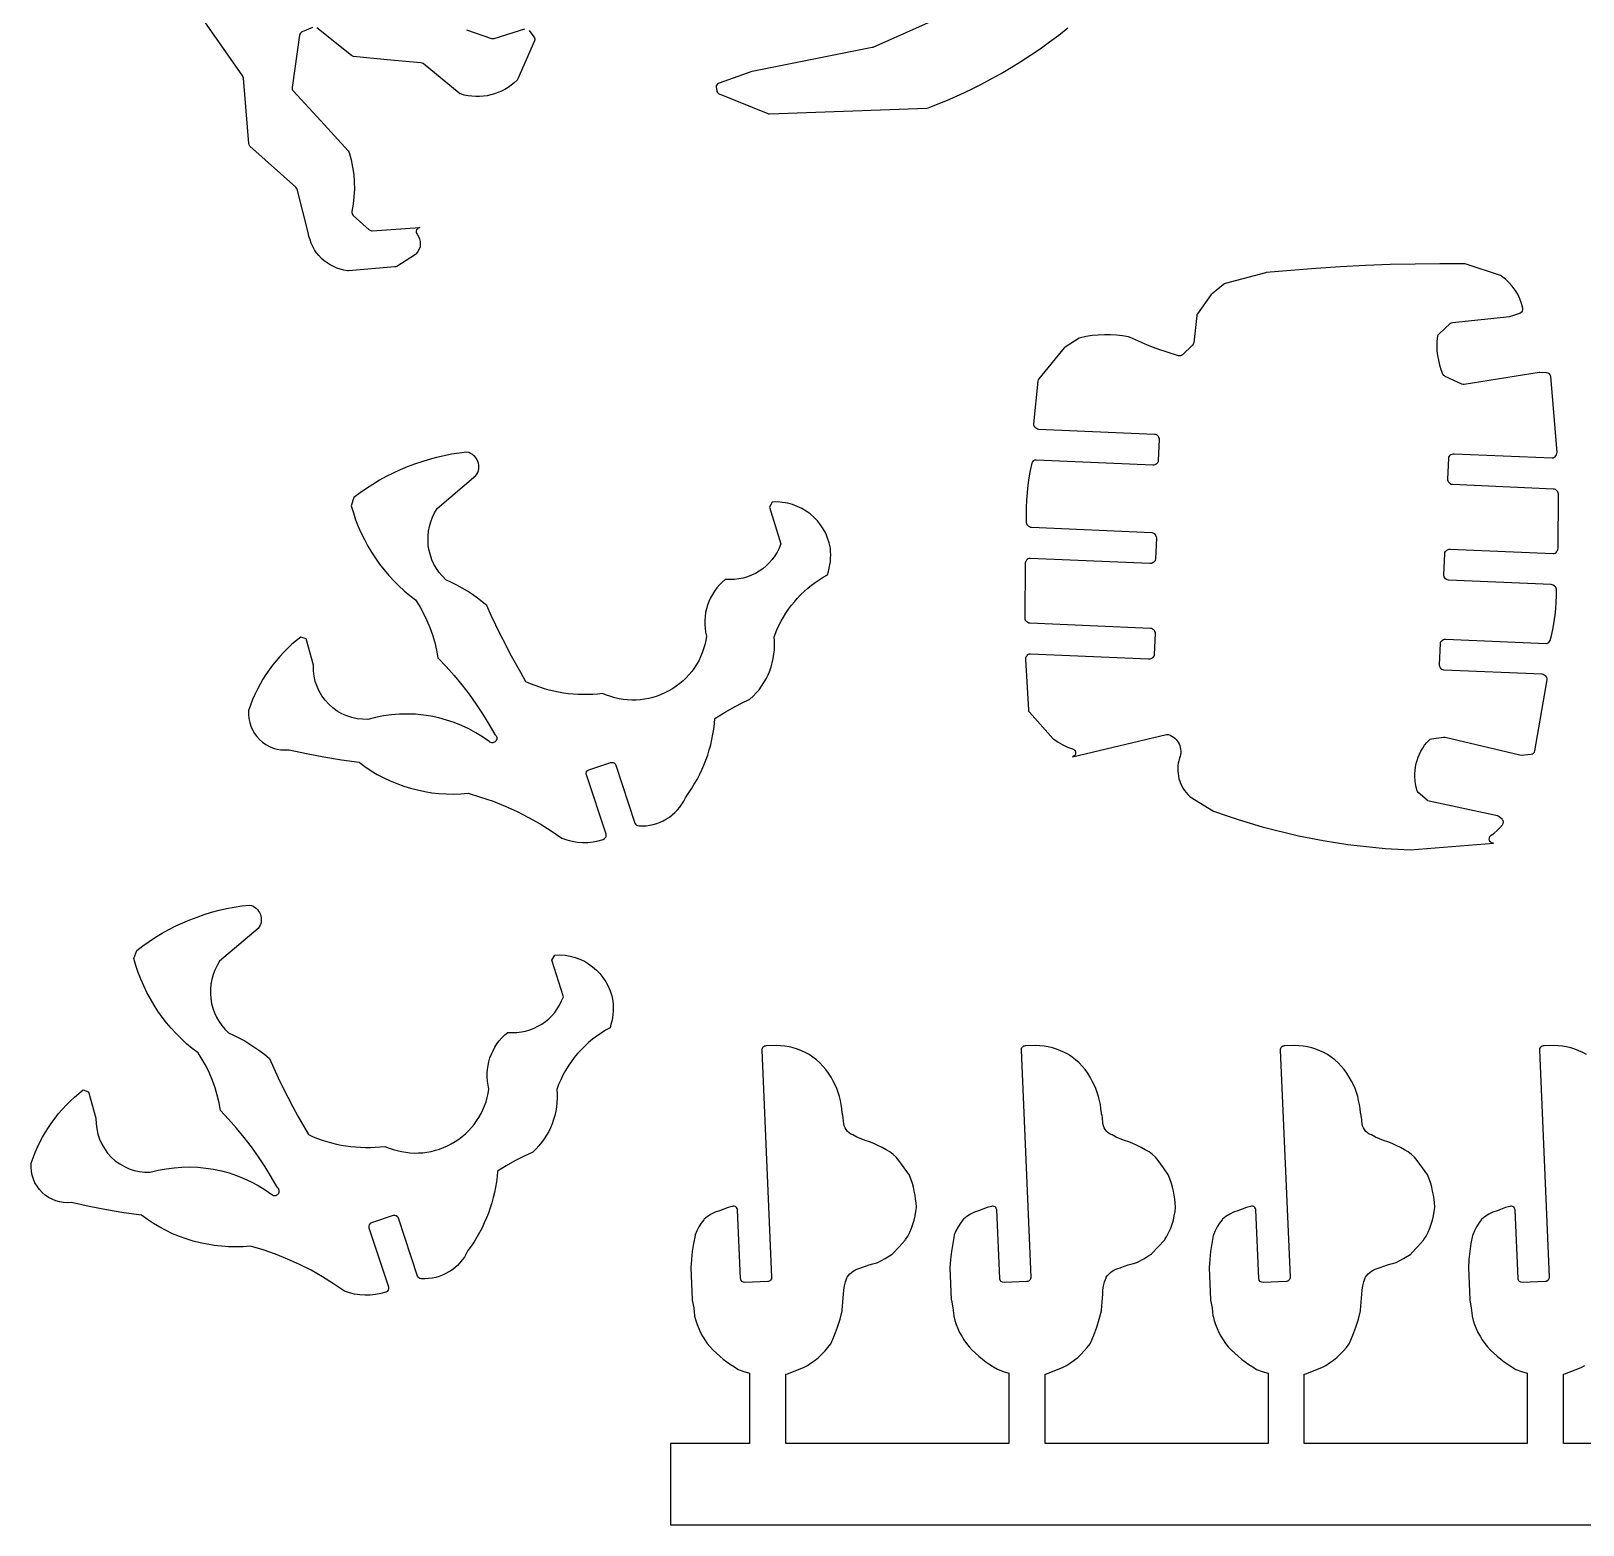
# Model space of a CAD drawing. Header units: millimetres. Extents: x -589 to -2, y 2 to 749.
# Drawn here: x -589.3 to -439.6, y 161.2 to 305.4 of the extents above; entities that cross this region are included whole.
import ezdxf

# ---------------------------------------------------------------- set-up
doc = ezdxf.new("R2010")
doc.units = ezdxf.units.MM
doc.header["$MEASUREMENT"] = 0

msp = doc.modelspace()

# ---------------------------------------------------------------- linework, layer by layer
for points in [[(-562.17, 305.72), (-563.17, 305.28), (-563.26, 305.22), (-563.33, 305.15), (-563.38, 305.06), (-563.41, 304.96), (-564.13, 299.91), (-564.13, 299.82), (-564.11, 299.74), (-564.08, 299.66), (-564.02, 299.58), (-561.36, 296.7), (-558.73, 293.79), (-558.64, 293.64), (-558.44, 292.94), (-558.3, 292.24), (-558.19, 291.53), (-558.14, 290.81), (-558.12, 290.1), (-558.16, 289.38), (-558.24, 288.66), (-558.36, 287.95), (-558.37, 287.85), (-558.35, 287.75), (-558.31, 287.66), (-558.25, 287.58), (-556.7, 286.19), (-556.55, 286.11), (-556.47, 286.09), (-556.39, 286.09), (-551.8, 286.4), (-551.9, 286.38), (-551.99, 286.33), (-552.07, 286.26), (-552.12, 286.17), (-552.15, 286.06), (-552.15, 285.96), (-552.13, 285.86), (-552.07, 285.76), (-551.93, 285.54), (-551.83, 285.3), (-551.77, 285.06), (-551.76, 284.8), (-551.79, 284.55), (-551.87, 284.31), (-551.99, 284.08), (-552.15, 283.87), (-552.24, 283.81), (-554.04, 282.66), (-554.13, 282.62), (-554.23, 282.6), (-558.69, 282.23), (-558.78, 282.23), (-559.14, 282.29), (-559.49, 282.38), (-559.83, 282.49), (-560.15, 282.63), (-560.46, 282.8), (-560.76, 282.99), (-561.04, 283.2), (-561.3, 283.43), (-561.54, 283.69), (-561.76, 283.96), (-561.96, 284.25), (-562.13, 284.56), (-562.28, 284.88), (-562.4, 285.22), (-562.5, 285.57), (-562.57, 285.93), (-563.64, 290.1), (-563.69, 290.2), (-563.77, 290.3), (-568.19, 294.25), (-568.27, 294.38), (-568.31, 294.52), (-568.82, 300.82), (-568.84, 300.92), (-568.89, 301.01), (-572.55, 306.24)], [(-541.25, 305.43), (-540.8, 304.8), (-540.75, 304.71), (-540.73, 304.61), (-540.73, 304.51), (-540.76, 304.41), (-542.35, 300.75), (-542.38, 300.69), (-542.42, 300.63), (-542.7, 300.37), (-542.99, 300.14), (-543.29, 299.92), (-543.61, 299.73), (-543.93, 299.56), (-544.27, 299.42), (-544.61, 299.3), (-544.96, 299.2), (-545.32, 299.12), (-545.68, 299.07), (-546.05, 299.05), (-546.41, 299.04), (-546.78, 299.07), (-547.15, 299.12), (-547.52, 299.19), (-547.88, 299.29), (-547.95, 299.32), (-548.02, 299.37), (-551.48, 302.22), (-551.58, 302.28), (-551.7, 302.3), (-554.95, 302.59), (-558.2, 302.91), (-558.3, 302.94), (-558.39, 303), (-561.75, 305.67)], [(-547.31, 305.49), (-544.9, 304.66), (-544.78, 304.64), (-544.65, 304.65), (-541.69, 305.57)], [(-501.92, 306.55), (-508.1, 303.79), (-508.19, 303.77), (-519.74, 301.45), (-519.79, 301.45), (-522.94, 300.35), (-523.06, 300.29), (-523.15, 300.19), (-523.21, 300.07), (-523.22, 299.94), (-523.17, 299.62), (-523.15, 299.52), (-523.1, 299.43), (-523.02, 299.36), (-522.93, 299.31), (-518.24, 297.42), (-518.16, 297.39), (-518.08, 297.38), (-502.89, 297.93), (-502.76, 297.96), (-501.72, 298.36), (-500.7, 298.79), (-499.68, 299.25), (-498.67, 299.72), (-497.68, 300.22), (-496.7, 300.74), (-495.73, 301.28), (-494.77, 301.84), (-493.82, 302.43), (-492.89, 303.03), (-491.97, 303.66), (-491.07, 304.31), (-490.18, 304.98), (-489.31, 305.67)], [(-483.34, 275.83), (-483.45, 275.86), (-484.03, 275.95), (-484.61, 276.01), (-485.19, 276.05), (-485.78, 276.05), (-486.36, 276.03), (-486.94, 275.97), (-487.52, 275.89), (-488.09, 275.77), (-488.22, 275.72), (-489.56, 274.86), (-489.61, 274.83), (-489.66, 274.78), (-492.09, 271.8), (-492.15, 271.7), (-492.18, 271.59), (-492.62, 267.47), (-492.61, 267.36), (-492.58, 267.26), (-492.52, 267.17), (-492.44, 267.1), (-492.34, 267.03), (-492.24, 266.98), (-492.13, 266.96), (-480.93, 266.47), (-480.83, 266.45), (-480.73, 266.41), (-480.65, 266.34), (-480.59, 266.26), (-480.54, 266.14), (-480.5, 266.05), (-480.48, 265.94), (-480.59, 263.91), (-480.6, 263.81), (-480.64, 263.72), (-480.7, 263.64), (-480.79, 263.57), (-480.9, 263.51), (-481, 263.48), (-481.1, 263.47), (-492.37, 263.97), (-492.51, 263.95), (-492.63, 263.88), (-492.72, 263.79), (-492.77, 263.66), (-492.92, 262.96), (-493.05, 262.25), (-493.15, 261.53), (-493.23, 260.82), (-493.29, 260.1), (-493.32, 259.38), (-493.33, 258.66), (-493.31, 257.94), (-493.29, 257.84), (-493.26, 257.75), (-493.2, 257.68), (-493.12, 257.62), (-493, 257.54), (-492.91, 257.49), (-492.81, 257.48), (-481.2, 256.97), (-481.1, 256.95), (-481.01, 256.91), (-480.93, 256.84), (-480.88, 256.76), (-480.81, 256.65), (-480.77, 256.55), (-480.76, 256.44), (-480.85, 254.42), (-480.87, 254.31), (-480.91, 254.22), (-480.98, 254.14), (-481.06, 254.07), (-481.17, 254.02), (-481.27, 253.99), (-481.38, 253.97), (-492.95, 254.48), (-493.05, 254.47), (-493.14, 254.43), (-493.22, 254.38), (-493.29, 254.3), (-493.36, 254.19), (-493.41, 254.09), (-493.42, 253.97), (-493.46, 248.72), (-493.45, 248.62), (-493.41, 248.52), (-493.35, 248.44), (-493.27, 248.38), (-493.17, 248.32), (-493.07, 248.27), (-492.97, 248.25), (-481.32, 247.75), (-481.22, 247.73), (-481.12, 247.69), (-481.04, 247.62), (-480.98, 247.54), (-480.93, 247.42), (-480.89, 247.33), (-480.88, 247.22), (-480.98, 245.19), (-480.99, 245.09), (-481.03, 245), (-481.09, 244.92), (-481.18, 244.85), (-481.29, 244.8), (-481.39, 244.76), (-481.51, 244.75), (-492.91, 245.24), (-493.02, 245.24), (-493.12, 245.2), (-493.21, 245.14), (-493.27, 245.05), (-493.34, 244.95), (-493.38, 244.84), (-493.39, 244.71), (-493.11, 239.88), (-493.08, 239.75), (-493.01, 239.64), (-490.72, 237.07), (-490.66, 237.02), (-490.24, 236.73), (-489.79, 236.48), (-489.32, 236.26), (-488.84, 236.1), (-488.72, 236.04), (-488.63, 235.95), (-488.57, 235.84), (-488.55, 235.71), (-488.57, 235.58), (-488.64, 235.47), (-488.74, 235.38), (-488.86, 235.33), (-479.8, 237.48), (-479.7, 237.49), (-479.59, 237.47), (-479.43, 237.41), (-479.27, 237.33), (-479.12, 237.23), (-478.98, 237.13), (-478.86, 237.01), (-478.75, 236.87), (-478.65, 236.73), (-478.57, 236.57), (-478.5, 236.41), (-478.45, 236.24), (-478.42, 236.07), (-478.4, 235.89), (-478.4, 235.72), (-478.42, 235.54), (-478.46, 235.37), (-478.52, 235.2), (-478.59, 234.95), (-478.65, 234.71), (-478.68, 234.46), (-478.7, 234.2), (-478.69, 233.95), (-478.67, 233.71), (-478.64, 233.46), (-478.58, 233.22), (-478.51, 232.98), (-478.42, 232.75), (-478.32, 232.52), (-478.2, 232.3), (-478.06, 232.09), (-477.9, 231.89), (-477.73, 231.7), (-477.55, 231.52), (-477.49, 231.47), (-475.24, 230.1), (-475.17, 230.06), (-474.03, 229.66), (-472.88, 229.28), (-471.72, 228.92), (-470.56, 228.59), (-469.39, 228.28), (-468.22, 227.99), (-467.04, 227.72), (-465.86, 227.48), (-464.68, 227.26), (-463.48, 227.06), (-462.29, 226.88), (-461.09, 226.73), (-459.89, 226.6), (-458.69, 226.49), (-457.48, 226.41), (-456.27, 226.34), (-448.23, 227.01), (-448.36, 227.02), (-448.48, 227.07), (-448.57, 227.15), (-448.63, 227.26), (-448.66, 227.39), (-448.64, 227.52), (-448.59, 227.64), (-448.5, 227.73), (-448.19, 227.96), (-447.9, 228.21), (-447.63, 228.47), (-447.37, 228.76), (-447.33, 228.83), (-447.3, 228.9), (-447.28, 229.05), (-447.32, 229.19), (-447.37, 229.26), (-447.42, 229.32), (-447.7, 229.54), (-447.78, 229.6), (-447.87, 229.63), (-454.45, 231.06), (-454.56, 231.09), (-454.64, 231.14), (-455.5, 231.89), (-455.57, 231.97), (-455.61, 232.06), (-455.7, 232.39), (-455.77, 232.71), (-455.81, 233.04), (-455.84, 233.37), (-455.84, 233.7), (-455.81, 234.02), (-455.77, 234.35), (-455.71, 234.67), (-455.62, 234.98), (-455.52, 235.29), (-455.39, 235.59), (-455.24, 235.88), (-455.07, 236.17), (-454.89, 236.44), (-454.68, 236.7), (-454.45, 236.95), (-454.35, 237.02), (-454.23, 237.05), (-453.07, 237.24), (-452.91, 237.24), (-445.71, 235.52), (-445.58, 235.5), (-444.61, 235.58), (-444.49, 235.61), (-444.38, 235.68), (-444.3, 235.78), (-444.26, 235.91), (-443.08, 242.76), (-443.08, 242.87), (-443.11, 242.98), (-443.17, 243.07), (-443.25, 243.15), (-443.35, 243.21), (-443.45, 243.27), (-443.56, 243.29), (-453.02, 243.69), (-453.12, 243.71), (-453.22, 243.76), (-453.3, 243.83), (-453.36, 243.92), (-453.42, 244.03), (-453.45, 244.13), (-453.46, 244.22), (-453.37, 246.26), (-453.35, 246.36), (-453.31, 246.45), (-453.24, 246.53), (-453.16, 246.59), (-453.06, 246.65), (-452.96, 246.69), (-452.85, 246.69), (-443.17, 246.28), (-443.04, 246.29), (-442.92, 246.35), (-442.83, 246.45), (-442.78, 246.57), (-442.62, 247.17), (-442.49, 247.78), (-442.38, 248.39), (-442.29, 249), (-442.23, 249.62), (-442.19, 250.24), (-442.17, 250.86), (-442.17, 251.48), (-442.18, 251.58), (-442.22, 251.67), (-442.27, 251.74), (-442.35, 251.81), (-442.49, 251.88), (-442.58, 251.93), (-442.69, 251.95), (-452.59, 252.39), (-452.69, 252.4), (-452.79, 252.45), (-452.87, 252.51), (-452.93, 252.6), (-452.99, 252.71), (-453.02, 252.81), (-453.03, 252.9), (-452.94, 254.93), (-452.93, 255.04), (-452.88, 255.13), (-452.82, 255.21), (-452.73, 255.27), (-452.62, 255.32), (-452.52, 255.36), (-452.43, 255.37), (-442.49, 254.94), (-442.39, 254.96), (-442.29, 254.99), (-442.21, 255.05), (-442.15, 255.13), (-442.07, 255.23), (-442.03, 255.34), (-442.01, 255.45), (-441.98, 260.7), (-441.99, 260.81), (-442.03, 260.9), (-442.09, 260.98), (-442.17, 261.04), (-442.27, 261.11), (-442.36, 261.15), (-442.46, 261.17), (-452.21, 261.6), (-452.31, 261.62), (-452.4, 261.66), (-452.48, 261.73), (-452.54, 261.81), (-452.6, 261.92), (-452.64, 262.02), (-452.65, 262.13), (-452.56, 264.15), (-452.55, 264.25), (-452.5, 264.35), (-452.44, 264.43), (-452.35, 264.49), (-452.24, 264.54), (-452.14, 264.58), (-452.04, 264.58), (-442.59, 264.18), (-442.48, 264.19), (-442.38, 264.23), (-442.29, 264.29), (-442.22, 264.38), (-442.16, 264.48), (-442.12, 264.6), (-442.11, 264.72), (-442.72, 272.04), (-442.77, 272.18), (-442.85, 272.29), (-442.97, 272.36), (-443.12, 272.39), (-443.76, 272.43), (-443.85, 272.43), (-451.07, 271.26), (-451.18, 271.26), (-451.29, 271.29), (-452.92, 272.04), (-452.98, 272.08), (-453.04, 272.12), (-453.12, 272.24), (-453.29, 272.68), (-453.43, 273.13), (-453.53, 273.59), (-453.61, 274.05), (-453.66, 274.52), (-453.67, 274.98), (-453.66, 275.45), (-453.61, 275.92), (-453.57, 276.05), (-453.48, 276.16), (-452.41, 277.14), (-452.31, 277.21), (-452.19, 277.24), (-446.66, 277.81), (-446.57, 277.85), (-445.69, 278.15), (-445.56, 278.23), (-445.46, 278.34), (-445.42, 278.47), (-445.42, 278.62), (-445.54, 279.08), (-445.71, 279.53), (-445.91, 279.96), (-446.15, 280.36), (-446.43, 280.74), (-446.75, 281.1), (-447.1, 281.42), (-447.47, 281.72), (-447.58, 281.78), (-450.89, 282.86), (-451.02, 282.89), (-453.41, 282.9), (-455.81, 282.88), (-458.2, 282.83), (-460.6, 282.74), (-462.99, 282.62), (-465.39, 282.46), (-467.78, 282.27), (-470.17, 282.05), (-470.22, 282.03), (-474.12, 281.01), (-474.2, 280.98), (-474.27, 280.92), (-475.39, 280), (-475.46, 279.94), (-476.81, 278.09), (-476.85, 278), (-476.87, 277.9), (-477.16, 275.29), (-477.2, 275.15), (-477.28, 275.04), (-478.24, 274.13), (-478.33, 274.07), (-478.42, 274.03), (-478.52, 274.02), (-478.62, 274.03), (-479.83, 274.4), (-480.43, 274.6), (-481.03, 274.82), (-481.62, 275.05), (-482.2, 275.3), (-482.78, 275.56), (-483.34, 275.83)], [(-558.16, 260.34), (-558.42, 259.56), (-558.22, 258.88), (-558, 258.21), (-557.75, 257.56), (-557.47, 256.92), (-557.16, 256.29), (-556.83, 255.67), (-556.47, 255.07), (-556.09, 254.49), (-555.69, 253.92), (-555.26, 253.37), (-554.81, 252.84), (-554.33, 252.32), (-553.84, 251.83), (-553.32, 251.36), (-552.78, 250.9), (-552.22, 250.47), (-551.82, 249.83), (-551.45, 249.17), (-551.12, 248.49), (-550.83, 247.8), (-550.58, 247.09), (-550.36, 246.37), (-550.19, 245.63), (-550.06, 244.89), (-549.26, 244.05), (-548.5, 243.19), (-547.77, 242.29), (-547.06, 241.38), (-546.39, 240.44), (-545.75, 239.48), (-545.15, 238.49), (-544.58, 237.48), (-544.51, 237.43), (-544.45, 237.36), (-544.41, 237.28), (-544.39, 237.19), (-544.38, 237.1), (-544.39, 237.01), (-544.43, 236.93), (-544.48, 236.85), (-544.54, 236.79), (-544.61, 236.74), (-544.69, 236.7), (-544.78, 236.69), (-544.87, 236.69), (-544.96, 236.71), (-545.04, 236.75), (-545.11, 236.8), (-545.75, 237.25), (-546.41, 237.66), (-547.09, 238.02), (-547.79, 238.35), (-548.5, 238.63), (-549.23, 238.88), (-549.97, 239.08), (-550.72, 239.24), (-551.47, 239.35), (-552.23, 239.43), (-553, 239.46), (-553.77, 239.44), (-554.54, 239.38), (-555.3, 239.28), (-556.07, 239.14), (-556.82, 238.94), (-557.35, 238.95), (-557.86, 239.01), (-558.37, 239.12), (-558.86, 239.28), (-559.33, 239.49), (-559.78, 239.75), (-560.2, 240.06), (-560.59, 240.4), (-560.94, 240.79), (-561.25, 241.21), (-561.51, 241.66), (-561.72, 242.13), (-561.89, 242.61), (-562, 243.12), (-562.07, 243.63), (-562.08, 244.16), (-562.78, 246.7), (-563.29, 246.89), (-563.72, 246.55), (-564.14, 246.19), (-564.54, 245.81), (-564.93, 245.42), (-565.31, 245.02), (-565.67, 244.6), (-566.01, 244.17), (-566.34, 243.73), (-566.65, 243.27), (-566.94, 242.81), (-567.22, 242.33), (-567.47, 241.85), (-567.71, 241.35), (-567.94, 240.85), (-568.14, 240.33), (-568.33, 239.81), (-568.33, 239.42), (-568.3, 239.03), (-568.22, 238.65), (-568.11, 238.28), (-567.95, 237.93), (-567.76, 237.59), (-567.53, 237.28), (-567.27, 236.99), (-566.97, 236.73), (-566.65, 236.51), (-566.31, 236.33), (-565.95, 236.18), (-565.58, 236.08), (-565.2, 236.01), (-564.81, 235.99), (-564.42, 236.01), (-562.74, 235.65), (-561.06, 235.33), (-559.37, 235.05), (-557.67, 234.8), (-557.1, 234.38), (-556.51, 233.99), (-555.91, 233.64), (-555.29, 233.31), (-554.66, 233.01), (-554.02, 232.74), (-553.36, 232.51), (-552.7, 232.3), (-552.02, 232.13), (-551.34, 231.98), (-550.65, 231.87), (-549.96, 231.8), (-549.26, 231.75), (-548.56, 231.74), (-547.85, 231.76), (-547.15, 231.81), (-545.94, 231.45), (-544.75, 231.04), (-543.58, 230.57), (-542.43, 230.05), (-541.31, 229.48), (-540.21, 228.86), (-539.14, 228.19), (-538.1, 227.48), (-537.62, 227.31), (-537.12, 227.18), (-536.62, 227.1), (-536.12, 227.07), (-535.61, 227.07), (-535.1, 227.13), (-534.6, 227.22), (-534.11, 227.36), (-533.98, 227.44), (-533.92, 227.5), (-533.88, 227.57), (-533.85, 227.64), (-533.84, 227.71), (-533.84, 227.79), (-533.85, 227.87), (-535.74, 233.58), (-535.76, 233.65), (-535.76, 233.73), (-535.72, 233.88), (-535.63, 234), (-535.57, 234.05), (-535.49, 234.08), (-533.4, 234.77), (-533.25, 234.79), (-533.17, 234.78), (-533.1, 234.75), (-533.03, 234.71), (-532.97, 234.65), (-532.93, 234.59), (-532.9, 234.52), (-531.06, 228.94), (-531, 228.83), (-530.92, 228.75), (-530.81, 228.69), (-530.69, 228.66), (-530.33, 228.66), (-529.98, 228.68), (-529.63, 228.72), (-529.29, 228.79), (-528.96, 228.89), (-528.63, 229.01), (-528.32, 229.16), (-528.02, 229.33), (-527.73, 229.51), (-527.46, 229.72), (-527.2, 229.95), (-526.96, 230.2), (-526.74, 230.47), (-526.54, 230.76), (-526.35, 231.06), (-526.19, 231.38), (-525.89, 231.81), (-525.6, 232.24), (-525.33, 232.68), (-525.07, 233.13), (-524.83, 233.59), (-524.61, 234.06), (-524.4, 234.53), (-524.22, 235.01), (-524.04, 235.5), (-523.89, 235.99), (-523.75, 236.49), (-523.64, 236.99), (-523.54, 237.5), (-523.46, 238.01), (-523.39, 238.53), (-523.35, 239.04), (-522.52, 239.55), (-521.68, 240.02), (-520.83, 240.47), (-519.96, 240.88), (-519.65, 241.18), (-519.36, 241.49), (-519.09, 241.81), (-518.84, 242.15), (-518.61, 242.5), (-518.41, 242.86), (-518.22, 243.24), (-518.06, 243.62), (-517.93, 244.01), (-517.81, 244.41), (-517.72, 244.82), (-517.65, 245.23), (-517.61, 245.65), (-517.59, 246.07), (-517.6, 246.49), (-517.63, 246.92), (-517.36, 247.57), (-517.17, 248), (-516.96, 248.41), (-516.74, 248.81), (-516.49, 249.2), (-516.24, 249.58), (-515.96, 249.95), (-515.68, 250.3), (-515.37, 250.65), (-515.06, 250.98), (-514.73, 251.29), (-514.38, 251.6), (-514.03, 251.89), (-513.66, 252.16), (-513.28, 252.42), (-512.89, 252.66), (-512.49, 252.89), (-512.39, 253.2), (-512.31, 253.52), (-512.25, 253.84), (-512.2, 254.16), (-512.18, 254.49), (-512.17, 254.82), (-512.18, 255.15), (-512.21, 255.47), (-512.32, 255.97), (-512.47, 256.44), (-512.66, 256.9), (-512.89, 257.33), (-513.16, 257.73), (-513.46, 258.11), (-513.79, 258.45), (-514.16, 258.77), (-514.55, 259.05), (-514.96, 259.29), (-515.4, 259.5), (-515.85, 259.67), (-516.32, 259.8), (-516.81, 259.88), (-517.31, 259.92), (-517.82, 259.91), (-518.09, 259.42), (-516.98, 255.88), (-517.15, 255.47), (-517.34, 255.08), (-517.57, 254.71), (-517.82, 254.37), (-518.1, 254.05), (-518.4, 253.75), (-518.73, 253.48), (-519.07, 253.24), (-519.44, 253.03), (-519.82, 252.85), (-520.21, 252.7), (-520.62, 252.58), (-521.04, 252.49), (-521.46, 252.44), (-521.9, 252.43), (-522.34, 252.45), (-522.63, 252.19), (-522.91, 251.92), (-523.16, 251.63), (-523.39, 251.32), (-523.59, 251), (-523.77, 250.67), (-523.93, 250.33), (-524.06, 249.98), (-524.16, 249.61), (-524.24, 249.25), (-524.3, 248.87), (-524.32, 248.49), (-524.32, 248.11), (-524.29, 247.73), (-524.24, 247.35), (-524.15, 246.97), (-524.22, 246.55), (-524.32, 246.14), (-524.43, 245.74), (-524.57, 245.35), (-524.73, 244.97), (-524.91, 244.6), (-525.12, 244.24), (-525.34, 243.9), (-525.58, 243.57), (-525.85, 243.25), (-526.13, 242.94), (-526.42, 242.66), (-526.74, 242.39), (-527.07, 242.14), (-527.42, 241.9), (-527.78, 241.69), (-528.16, 241.5), (-528.54, 241.33), (-528.93, 241.18), (-529.33, 241.06), (-529.73, 240.96), (-530.13, 240.88), (-530.54, 240.83), (-530.95, 240.8), (-531.36, 240.8), (-531.78, 240.82), (-532.19, 240.86), (-532.59, 240.93), (-533, 241.02), (-533.4, 241.14), (-533.79, 241.27), (-534.18, 241.44), (-534.66, 241.38), (-535.13, 241.35), (-535.6, 241.33), (-536.07, 241.33), (-536.55, 241.34), (-537.02, 241.37), (-537.49, 241.42), (-537.95, 241.48), (-538.42, 241.56), (-538.88, 241.66), (-539.34, 241.77), (-539.79, 241.9), (-540.24, 242.04), (-540.69, 242.2), (-541.13, 242.38), (-541.57, 242.57), (-542.08, 243.46), (-542.59, 244.36), (-543.08, 245.27), (-543.56, 246.19), (-544.03, 247.11), (-544.48, 248.04), (-544.92, 248.97), (-545.35, 249.92), (-545.79, 250.29), (-546.26, 250.65), (-546.73, 250.99), (-547.22, 251.31), (-547.72, 251.61), (-548.23, 251.9), (-548.76, 252.16), (-549.29, 252.4), (-549.63, 252.75), (-549.94, 253.12), (-550.21, 253.51), (-550.45, 253.92), (-550.64, 254.35), (-550.79, 254.79), (-550.91, 255.24), (-550.99, 255.7), (-551.02, 256.16), (-551.02, 256.63), (-550.97, 257.09), (-550.89, 257.55), (-550.76, 258), (-550.59, 258.45), (-550.38, 258.88), (-550.13, 259.3), (-546.4, 262.47), (-546.3, 262.62), (-546.22, 262.78), (-546.16, 262.95), (-546.13, 263.13), (-546.11, 263.3), (-546.12, 263.48), (-546.15, 263.66), (-546.2, 263.84), (-546.28, 264), (-546.37, 264.16), (-546.49, 264.3), (-546.62, 264.42), (-546.76, 264.52), (-546.92, 264.61), (-547.08, 264.68), (-547.26, 264.72), (-548, 264.63), (-548.74, 264.52), (-549.47, 264.38), (-550.2, 264.22), (-550.92, 264.03), (-551.63, 263.81), (-552.33, 263.57), (-553.02, 263.31), (-553.7, 263.02), (-554.38, 262.7), (-555.04, 262.37), (-555.69, 262.01), (-556.33, 261.62), (-556.95, 261.22), (-557.56, 260.79), (-558.16, 260.34)], [(-579.12, 216.64), (-578.53, 217.09), (-577.92, 217.52), (-577.3, 217.93), (-576.66, 218.31), (-576.01, 218.67), (-575.35, 219.01), (-574.68, 219.32), (-574, 219.61), (-573.3, 219.87), (-572.6, 220.11), (-571.89, 220.33), (-571.17, 220.52), (-570.45, 220.68), (-569.72, 220.82), (-568.98, 220.94), (-568.24, 221.03), (-568.06, 220.98), (-567.9, 220.91), (-567.74, 220.82), (-567.6, 220.72), (-567.47, 220.59), (-567.36, 220.45), (-567.27, 220.3), (-567.19, 220.13), (-567.14, 219.96), (-567.11, 219.78), (-567.1, 219.6), (-567.11, 219.42), (-567.15, 219.25), (-567.21, 219.08), (-567.29, 218.92), (-567.39, 218.77), (-571.12, 215.61), (-571.37, 215.19), (-571.58, 214.75), (-571.75, 214.31), (-571.88, 213.85), (-571.96, 213.39), (-572, 212.92), (-572.01, 212.46), (-571.97, 212), (-571.89, 211.54), (-571.78, 211.09), (-571.62, 210.64), (-571.43, 210.22), (-571.19, 209.81), (-570.92, 209.41), (-570.61, 209.04), (-570.27, 208.69), (-569.73, 208.45), (-569.21, 208.19), (-568.7, 207.91), (-568.2, 207.61), (-567.71, 207.29), (-567.24, 206.95), (-566.77, 206.6), (-566.32, 206.22), (-565.9, 205.28), (-565.46, 204.34), (-565.01, 203.41), (-564.54, 202.49), (-564.06, 201.57), (-563.57, 200.66), (-562.54, 198.87), (-562.11, 198.67), (-561.67, 198.5), (-561.22, 198.34), (-560.77, 198.2), (-560.32, 198.07), (-559.86, 197.96), (-559.4, 197.86), (-558.93, 197.79), (-558.47, 197.72), (-558, 197.68), (-557.53, 197.65), (-557.06, 197.63), (-556.59, 197.64), (-556.12, 197.66), (-555.64, 197.69), (-555.17, 197.74), (-554.78, 197.58), (-554.39, 197.44), (-553.99, 197.33), (-553.58, 197.24), (-553.17, 197.17), (-552.76, 197.12), (-552.35, 197.1), (-551.94, 197.11), (-551.53, 197.13), (-551.12, 197.19), (-550.72, 197.26), (-550.31, 197.36), (-549.92, 197.48), (-549.53, 197.62), (-549.15, 197.79), (-548.77, 197.98), (-548.41, 198.2), (-548.06, 198.43), (-547.73, 198.68), (-547.41, 198.96), (-547.11, 199.24), (-546.83, 199.55), (-546.57, 199.86), (-546.33, 200.2), (-546.11, 200.54), (-545.9, 200.9), (-545.72, 201.27), (-545.56, 201.65), (-545.42, 202.04), (-545.31, 202.44), (-545.21, 202.85), (-545.14, 203.26), (-545.23, 203.64), (-545.28, 204.03), (-545.31, 204.41), (-545.31, 204.79), (-545.28, 205.17), (-545.23, 205.54), (-545.14, 205.91), (-545.04, 206.27), (-544.91, 206.63), (-544.75, 206.97), (-544.57, 207.3), (-544.37, 207.62), (-544.14, 207.93), (-543.89, 208.22), (-543.61, 208.49), (-543.32, 208.74), (-542.88, 208.72), (-542.44, 208.74), (-542.01, 208.79), (-541.6, 208.87), (-541.19, 208.99), (-540.79, 209.15), (-540.41, 209.33), (-540.05, 209.54), (-539.7, 209.78), (-539.38, 210.05), (-539.08, 210.35), (-538.8, 210.67), (-538.55, 211.01), (-538.32, 211.38), (-538.13, 211.77), (-537.96, 212.18), (-539.07, 215.72), (-538.79, 216.2), (-538.29, 216.21), (-537.79, 216.18), (-537.3, 216.09), (-536.83, 215.97), (-536.37, 215.8), (-535.94, 215.6), (-535.53, 215.35), (-535.14, 215.07), (-534.77, 214.75), (-534.44, 214.41), (-534.14, 214.03), (-533.87, 213.63), (-533.64, 213.2), (-533.45, 212.74), (-533.29, 212.26), (-533.19, 211.77), (-533.16, 211.44), (-533.15, 211.11), (-533.16, 210.79), (-533.18, 210.46), (-533.23, 210.14), (-533.29, 209.82), (-533.37, 209.5), (-533.46, 209.18), (-533.91, 208.94), (-534.33, 208.67), (-534.75, 208.38), (-535.15, 208.08), (-535.53, 207.75), (-535.9, 207.41), (-536.25, 207.06), (-536.59, 206.69), (-536.91, 206.3), (-537.21, 205.9), (-537.49, 205.48), (-537.75, 205.06), (-538, 204.62), (-538.22, 204.16), (-538.42, 203.7), (-538.6, 203.22), (-538.57, 202.8), (-538.57, 202.38), (-538.59, 201.96), (-538.63, 201.54), (-538.7, 201.13), (-538.79, 200.72), (-538.9, 200.32), (-539.04, 199.93), (-539.2, 199.54), (-539.38, 199.17), (-539.59, 198.81), (-539.81, 198.46), (-540.06, 198.12), (-540.33, 197.79), (-540.62, 197.48), (-540.92, 197.19), (-541.8, 196.77), (-542.65, 196.33), (-543.49, 195.85), (-544.31, 195.35), (-544.36, 194.83), (-544.42, 194.31), (-544.51, 193.8), (-544.61, 193.29), (-544.73, 192.79), (-544.86, 192.29), (-545.02, 191.8), (-545.19, 191.31), (-545.38, 190.83), (-545.59, 190.36), (-545.81, 189.89), (-546.05, 189.43), (-546.3, 188.98), (-546.58, 188.54), (-546.87, 188.11), (-547.17, 187.69), (-547.33, 187.37), (-547.51, 187.06), (-547.72, 186.78), (-547.94, 186.51), (-548.18, 186.25), (-548.44, 186.02), (-548.71, 185.81), (-549, 185.62), (-549.3, 185.46), (-549.62, 185.31), (-549.94, 185.19), (-550.28, 185.1), (-550.62, 185.02), (-550.97, 184.98), (-551.32, 184.96), (-551.68, 184.97), (-551.8, 184.99), (-551.89, 185.05), (-551.97, 185.13), (-552.02, 185.23), (-553.88, 190.81), (-553.91, 190.89), (-553.96, 190.95), (-554.08, 191.04), (-554.22, 191.08), (-554.3, 191.08), (-554.38, 191.07), (-556.47, 190.37), (-556.54, 190.34), (-556.6, 190.3), (-556.7, 190.18), (-556.74, 190.03), (-556.74, 189.96), (-556.72, 189.88), (-554.83, 184.17), (-554.82, 184.1), (-554.82, 184.02), (-554.86, 183.87), (-554.95, 183.75), (-555.01, 183.7), (-555.08, 183.67), (-555.58, 183.53), (-556.08, 183.43), (-556.59, 183.38), (-557.09, 183.37), (-557.6, 183.4), (-558.1, 183.48), (-558.59, 183.6), (-559.08, 183.77), (-560.12, 184.49), (-561.19, 185.16), (-562.29, 185.78), (-563.42, 186.35), (-564.56, 186.87), (-565.73, 187.34), (-566.93, 187.76), (-568.14, 188.12), (-568.84, 188.06), (-569.55, 188.04), (-570.25, 188.05), (-570.95, 188.1), (-571.64, 188.18), (-572.33, 188.29), (-573.01, 188.43), (-573.68, 188.6), (-574.35, 188.81), (-575, 189.04), (-575.65, 189.31), (-576.28, 189.61), (-576.9, 189.93), (-577.5, 190.29), (-578.09, 190.68), (-578.66, 191.09), (-580.35, 191.34), (-582.04, 191.63), (-583.72, 191.95), (-585.4, 192.31), (-585.79, 192.29), (-586.18, 192.32), (-586.56, 192.38), (-586.93, 192.49), (-587.28, 192.63), (-587.62, 192.82), (-587.94, 193.04), (-588.23, 193.3), (-588.5, 193.58), (-588.73, 193.9), (-588.93, 194.23), (-589.08, 194.58), (-589.2, 194.95), (-589.28, 195.33), (-589.31, 195.71), (-589.3, 196.11), (-589.12, 196.63), (-588.92, 197.14), (-588.69, 197.65), (-588.45, 198.15), (-588.2, 198.63), (-587.92, 199.11), (-587.63, 199.57), (-587.32, 200.03), (-586.99, 200.47), (-586.65, 200.9), (-586.29, 201.32), (-585.92, 201.72), (-585.53, 202.11), (-585.13, 202.49), (-584.71, 202.85), (-584.28, 203.2), (-583.76, 203.01), (-583.05, 200.45), (-583.04, 199.93), (-582.98, 199.42), (-582.87, 198.92), (-582.7, 198.43), (-582.49, 197.96), (-582.23, 197.52), (-581.92, 197.1), (-581.57, 196.71), (-581.18, 196.36), (-580.76, 196.06), (-580.31, 195.8), (-579.84, 195.58), (-579.35, 195.42), (-578.85, 195.31), (-578.34, 195.25), (-577.81, 195.24), (-577.05, 195.43), (-576.29, 195.58), (-575.52, 195.68), (-574.75, 195.74), (-573.98, 195.76), (-573.22, 195.73), (-572.46, 195.65), (-571.7, 195.54), (-570.95, 195.38), (-570.21, 195.18), (-569.48, 194.93), (-568.77, 194.65), (-568.07, 194.32), (-567.39, 193.95), (-566.73, 193.54), (-566.08, 193.09), (-566.01, 193.05), (-565.93, 193.01), (-565.85, 193), (-565.76, 192.99), (-565.67, 193.01), (-565.59, 193.05), (-565.52, 193.1), (-565.47, 193.17), (-565.42, 193.24), (-565.39, 193.33), (-565.37, 193.41), (-565.38, 193.5), (-565.4, 193.58), (-565.44, 193.66), (-565.5, 193.73), (-565.57, 193.79), (-566.14, 194.79), (-566.74, 195.78), (-567.38, 196.74), (-568.05, 197.68), (-568.75, 198.6), (-569.49, 199.49), (-570.25, 200.36), (-571.05, 201.2), (-571.18, 201.94), (-571.35, 202.67), (-571.56, 203.39), (-571.81, 204.1), (-572.1, 204.8), (-572.43, 205.47), (-572.8, 206.13), (-573.2, 206.76), (-573.76, 207.2), (-574.3, 207.65), (-574.81, 208.13), (-575.31, 208.62), (-575.78, 209.14), (-576.23, 209.67), (-576.66, 210.22), (-577.07, 210.79), (-577.45, 211.37), (-577.8, 211.97), (-578.14, 212.59), (-578.44, 213.22), (-578.72, 213.86), (-578.98, 214.52), (-579.2, 215.18), (-579.4, 215.86), (-579.12, 216.64)], [(-439.26, 206.59), (-439.63, 206.79), (-440, 206.96), (-440.39, 207.11), (-440.78, 207.24), (-441.19, 207.33), (-441.59, 207.4), (-442.01, 207.44), (-442.42, 207.46), (-443.37, 207.45), (-443.43, 207.43), (-443.51, 207.42), (-443.58, 207.4), (-443.65, 207.36), (-443.71, 207.31), (-443.79, 207.18), (-443.81, 207.1), (-443.82, 207.02), (-442.86, 185.12), (-442.89, 184.97), (-442.96, 184.83), (-443.09, 184.74), (-443.17, 184.71), (-443.24, 184.7), (-445.45, 184.6), (-445.6, 184.63), (-445.67, 184.66), (-445.74, 184.7), (-445.79, 184.77), (-445.83, 184.84), (-445.86, 184.91), (-445.86, 184.99), (-446.15, 191.6), (-446.17, 191.68), (-446.21, 191.76), (-446.26, 191.84), (-446.33, 191.9), (-446.41, 191.94), (-446.49, 191.96), (-446.58, 191.97), (-446.67, 191.95), (-447.07, 191.83), (-447.9, 191.51), (-448.31, 191.38), (-448.69, 191.2), (-449.05, 190.97), (-449.38, 190.7), (-449.42, 190.66), (-449.67, 190.32), (-449.89, 189.96), (-450.08, 189.58), (-450.25, 189.19), (-450.27, 189.13), (-450.42, 188.36), (-450.53, 187.58), (-450.61, 186.81), (-450.66, 186.03), (-450.54, 182.96), (-450.52, 182.9), (-450.39, 182.15), (-450.31, 181.39), (-450.3, 181.34), (-450.19, 180.94), (-450.06, 180.54), (-449.91, 180.15), (-449.74, 179.78), (-449.54, 179.41), (-449.32, 179.06), (-449.08, 178.72), (-448.82, 178.39), (-448.52, 178.07), (-448.21, 177.77), (-447.88, 177.48), (-447.54, 177.2), (-447.2, 176.94), (-446.84, 176.68), (-446.48, 176.45), (-446.1, 176.22), (-445.55, 176.02), (-444.99, 175.85), (-444.99, 169.07), (-466.5, 169.07), (-466.5, 175.77), (-466.36, 175.8), (-464.81, 176.39), (-464.42, 176.6), (-464.05, 176.84), (-463.69, 177.1), (-463.35, 177.38), (-463.02, 177.68), (-462.72, 178), (-462.43, 178.34), (-462.17, 178.69), (-462.13, 178.76), (-461.8, 179.51), (-461.52, 180.29), (-461.27, 181.08), (-461.07, 181.88), (-461.06, 181.94), (-461, 182.72), (-460.93, 183.48), (-460.91, 183.88), (-460.85, 184.28), (-460.76, 184.67), (-460.62, 185.06), (-460.59, 185.11), (-460.47, 185.28), (-460.33, 185.43), (-460.18, 185.57), (-460.02, 185.7), (-459.85, 185.8), (-459.66, 185.89), (-459.47, 185.96), (-459.27, 186.01), (-459.19, 186.04), (-458.83, 186.18), (-458.47, 186.31), (-458.1, 186.41), (-457.73, 186.49), (-457.63, 186.53), (-457.27, 186.72), (-456.92, 186.91), (-456.23, 187.35), (-456.19, 187.4), (-455.58, 188.04), (-454.98, 188.69), (-454.96, 188.74), (-454.74, 189.09), (-454.55, 189.46), (-454.39, 189.84), (-454.24, 190.23), (-454.12, 190.63), (-454.03, 191.03), (-453.96, 191.44), (-453.91, 191.85), (-453.91, 191.9), (-453.94, 192.28), (-453.98, 192.66), (-454.03, 193.04), (-454.11, 193.42), (-454.19, 193.79), (-454.3, 194.16), (-454.41, 194.52), (-454.54, 194.88), (-454.59, 194.96), (-455.08, 195.67), (-455.6, 196.37), (-455.85, 196.69), (-456.15, 196.97), (-456.48, 197.21), (-456.84, 197.4), (-457.22, 197.62), (-457.62, 197.83), (-458.02, 198.02), (-458.42, 198.18), (-458.84, 198.32), (-459.24, 198.47), (-459.64, 198.64), (-460.02, 198.84), (-460.22, 198.93), (-460.4, 199.05), (-460.55, 199.19), (-460.68, 199.36), (-460.79, 199.53), (-460.87, 199.73), (-460.92, 199.94), (-460.94, 200.15), (-460.95, 200.34), (-460.96, 200.53), (-461.04, 200.89), (-461.07, 200.98), (-461.11, 201.38), (-461.17, 201.78), (-461.25, 202.17), (-461.34, 202.56), (-461.46, 202.94), (-461.6, 203.31), (-461.76, 203.68), (-461.94, 204.04), (-462.15, 204.43), (-462.38, 204.8), (-462.64, 205.15), (-462.92, 205.48), (-463.22, 205.79), (-463.55, 206.08), (-463.89, 206.35), (-464.26, 206.59), (-464.62, 206.79), (-465, 206.96), (-465.39, 207.11), (-465.78, 207.24), (-466.19, 207.33), (-466.6, 207.4), (-467.01, 207.44), (-467.43, 207.46), (-468.36, 207.45), (-468.43, 207.43), (-468.51, 207.42), (-468.58, 207.4), (-468.65, 207.36), (-468.71, 207.31), (-468.75, 207.25), (-468.79, 207.18), (-468.81, 207.1), (-468.82, 207.02), (-467.87, 185.12), (-467.87, 185.04), (-467.89, 184.97), (-467.92, 184.89), (-467.97, 184.83), (-468.03, 184.78), (-468.1, 184.74), (-468.17, 184.71), (-468.25, 184.7), (-470.44, 184.6), (-470.6, 184.63), (-470.68, 184.66), (-470.75, 184.7), (-470.83, 184.84), (-470.87, 184.99), (-471.16, 191.6), (-471.17, 191.68), (-471.21, 191.76), (-471.26, 191.84), (-471.33, 191.9), (-471.4, 191.94), (-471.49, 191.96), (-471.58, 191.97), (-471.67, 191.95), (-472.07, 191.83), (-472.91, 191.51), (-473.31, 191.38), (-473.69, 191.2), (-474.05, 190.97), (-474.37, 190.7), (-474.41, 190.66), (-474.67, 190.32), (-474.89, 189.96), (-475.08, 189.58), (-475.24, 189.19), (-475.27, 189.13), (-475.41, 188.36), (-475.53, 187.58), (-475.62, 186.81), (-475.67, 186.03), (-475.53, 182.96), (-475.53, 182.9), (-475.39, 182.15), (-475.31, 181.39), (-475.29, 181.34), (-475.19, 180.94), (-475.06, 180.54), (-474.91, 180.15), (-474.74, 179.78), (-474.54, 179.41), (-474.32, 179.06), (-474.08, 178.72), (-473.82, 178.39), (-473.52, 178.07), (-473.2, 177.77), (-472.88, 177.48), (-472.54, 177.2), (-472.2, 176.94), (-471.84, 176.68), (-471.47, 176.45), (-471.1, 176.22), (-470.55, 176.02), (-469.99, 175.85), (-469.99, 169.07), (-491.5, 169.07), (-491.5, 175.77), (-491.36, 175.8), (-489.81, 176.39), (-489.42, 176.6), (-489.05, 176.84), (-488.69, 177.1), (-488.35, 177.38), (-488.02, 177.68), (-487.72, 178), (-487.43, 178.34), (-487.16, 178.69), (-487.12, 178.76), (-486.8, 179.51), (-486.52, 180.29), (-486.27, 181.08), (-486.07, 181.88), (-486.05, 181.94), (-486, 182.72), (-485.94, 183.48), (-485.92, 183.88), (-485.86, 184.28), (-485.75, 184.67), (-485.61, 185.06), (-485.59, 185.11), (-485.47, 185.28), (-485.33, 185.43), (-485.18, 185.57), (-485.02, 185.7), (-484.85, 185.8), (-484.66, 185.89), (-484.47, 185.96), (-484.26, 186.01), (-484.19, 186.04), (-483.83, 186.18), (-483.47, 186.31), (-483.1, 186.41), (-482.73, 186.49), (-482.63, 186.53), (-481.92, 186.91), (-481.57, 187.13), (-481.24, 187.35), (-481.19, 187.4), (-480.58, 188.04), (-479.98, 188.69), (-479.96, 188.74), (-479.74, 189.09), (-479.55, 189.46), (-479.38, 189.84), (-479.24, 190.23), (-479.12, 190.63), (-479.03, 191.03), (-478.96, 191.44), (-478.91, 191.85), (-478.91, 191.9), (-478.94, 192.28), (-478.98, 192.66), (-479.03, 193.04), (-479.11, 193.42), (-479.2, 193.79), (-479.3, 194.16), (-479.42, 194.52), (-479.55, 194.88), (-479.59, 194.96), (-480.08, 195.67), (-480.6, 196.37), (-480.85, 196.69), (-481.15, 196.97), (-481.47, 197.21), (-481.83, 197.4), (-482.22, 197.62), (-482.62, 197.83), (-483.02, 198.02), (-483.43, 198.18), (-483.84, 198.32), (-484.25, 198.47), (-484.64, 198.64), (-485.03, 198.84), (-485.23, 198.93), (-485.4, 199.05), (-485.55, 199.19), (-485.69, 199.36), (-485.79, 199.53), (-485.87, 199.73), (-485.92, 199.94), (-485.94, 200.15), (-485.95, 200.34), (-485.97, 200.53), (-486, 200.71), (-486.05, 200.89), (-486.07, 200.98), (-486.11, 201.38), (-486.16, 201.78), (-486.24, 202.17), (-486.34, 202.56), (-486.46, 202.94), (-486.6, 203.31), (-486.76, 203.68), (-486.94, 204.04), (-487.14, 204.43), (-487.38, 204.8), (-487.64, 205.15), (-487.92, 205.48), (-488.22, 205.79), (-488.55, 206.08), (-488.89, 206.35), (-489.25, 206.59), (-489.62, 206.79), (-490, 206.96), (-490.39, 207.11), (-490.78, 207.24), (-491.19, 207.33), (-491.6, 207.4), (-492.01, 207.44), (-492.43, 207.46), (-493.36, 207.45), (-493.42, 207.43), (-493.51, 207.42), (-493.58, 207.4), (-493.65, 207.36), (-493.71, 207.31), (-493.75, 207.25), (-493.79, 207.18), (-493.81, 207.1), (-493.81, 207.02), (-492.87, 185.12), (-492.87, 185.04), (-492.89, 184.97), (-492.92, 184.89), (-492.97, 184.83), (-493.03, 184.78), (-493.1, 184.74), (-493.17, 184.71), (-493.25, 184.7), (-495.45, 184.6), (-495.61, 184.63), (-495.68, 184.66), (-495.74, 184.7), (-495.83, 184.84), (-495.86, 184.91), (-495.87, 184.99), (-496.16, 191.6), (-496.17, 191.68), (-496.21, 191.76), (-496.26, 191.84), (-496.32, 191.9), (-496.4, 191.94), (-496.49, 191.96), (-496.58, 191.97), (-496.66, 191.95), (-497.07, 191.83), (-497.91, 191.51), (-498.31, 191.38), (-498.7, 191.2), (-499.05, 190.97), (-499.38, 190.7), (-499.42, 190.66), (-499.67, 190.32), (-499.89, 189.96), (-500.09, 189.58), (-500.25, 189.19), (-500.27, 189.13), (-500.41, 188.36), (-500.53, 187.58), (-500.61, 186.81), (-500.67, 186.03), (-500.54, 182.96), (-500.53, 182.9), (-500.39, 182.15), (-500.3, 181.39), (-500.3, 181.34), (-500.2, 180.94), (-500.07, 180.54), (-499.91, 180.15), (-499.74, 179.78), (-499.54, 179.41), (-499.32, 179.06), (-499.08, 178.72), (-498.82, 178.39), (-498.52, 178.07), (-498.2, 177.77), (-497.88, 177.48), (-497.54, 177.2), (-497.2, 176.94), (-496.84, 176.69), (-496.47, 176.46), (-496.1, 176.24), (-495.55, 176.02), (-494.99, 175.85), (-494.99, 169.07), (-516.49, 169.07), (-516.49, 175.77), (-516.35, 175.8), (-514.8, 176.39), (-514.42, 176.6), (-514.05, 176.84), (-513.69, 177.1), (-513.35, 177.38), (-513.03, 177.68), (-512.72, 178), (-512.44, 178.34), (-512.17, 178.69), (-512.13, 178.76), (-511.8, 179.51), (-511.52, 180.29), (-511.27, 181.08), (-511.06, 181.88), (-511.06, 181.94), (-510.94, 183.48), (-510.92, 183.88), (-510.86, 184.28), (-510.76, 184.67), (-510.62, 185.06), (-510.58, 185.11), (-510.47, 185.28), (-510.33, 185.43), (-510.18, 185.57), (-510.02, 185.7), (-509.84, 185.8), (-509.66, 185.89), (-509.46, 185.96), (-509.26, 186.01), (-509.19, 186.04), (-508.83, 186.18), (-508.47, 186.31), (-508.1, 186.41), (-507.72, 186.49), (-507.62, 186.53), (-506.92, 186.91), (-506.24, 187.35), (-506.19, 187.4), (-505.58, 188.04), (-504.99, 188.69), (-504.95, 188.74), (-504.74, 189.09), (-504.55, 189.46), (-504.38, 189.84), (-504.24, 190.23), (-504.12, 190.63), (-504.02, 191.03), (-503.95, 191.44), (-503.91, 191.85), (-503.91, 191.9), (-503.93, 192.28), (-503.98, 192.66), (-504.03, 193.04), (-504.11, 193.42), (-504.19, 193.79), (-504.3, 194.16), (-504.42, 194.52), (-504.55, 194.88), (-504.59, 194.96), (-505.08, 195.67), (-505.59, 196.37), (-505.85, 196.69), (-506.15, 196.97), (-506.48, 197.21), (-506.84, 197.4), (-507.22, 197.62), (-507.62, 197.83), (-508.02, 198.02), (-508.43, 198.18), (-508.84, 198.32), (-509.25, 198.47), (-509.64, 198.64), (-510.03, 198.84), (-510.22, 198.93), (-510.4, 199.05), (-510.55, 199.19), (-510.68, 199.36), (-510.79, 199.53), (-510.87, 199.73), (-510.92, 199.94), (-510.94, 200.15), (-510.96, 200.53), (-511.05, 200.89), (-511.06, 200.98), (-511.1, 201.38), (-511.16, 201.78), (-511.24, 202.17), (-511.34, 202.56), (-511.46, 202.94), (-511.6, 203.31), (-511.76, 203.68), (-511.93, 204.04), (-512.14, 204.43), (-512.38, 204.8), (-512.63, 205.15), (-512.92, 205.48), (-513.22, 205.79), (-513.55, 206.08), (-513.9, 206.35), (-514.26, 206.59), (-514.63, 206.79), (-515, 206.96), (-515.39, 207.11), (-515.78, 207.24), (-516.19, 207.33), (-516.6, 207.4), (-517.01, 207.44), (-517.43, 207.46), (-518.37, 207.45), (-518.43, 207.43), (-518.51, 207.42), (-518.58, 207.4), (-518.65, 207.36), (-518.71, 207.31), (-518.75, 207.25), (-518.79, 207.18), (-518.81, 207.1), (-518.81, 207.02), (-517.87, 185.12), (-517.87, 185.04), (-517.89, 184.97), (-517.97, 184.83), (-518.09, 184.74), (-518.17, 184.71), (-518.24, 184.7), (-520.45, 184.6), (-520.6, 184.63), (-520.68, 184.66), (-520.74, 184.7), (-520.79, 184.77), (-520.83, 184.84), (-520.86, 184.91), (-520.87, 184.99), (-521.15, 191.6), (-521.17, 191.68), (-521.21, 191.76), (-521.26, 191.84), (-521.32, 191.9), (-521.4, 191.94), (-521.49, 191.96), (-521.58, 191.97), (-521.67, 191.95), (-522.06, 191.83), (-522.91, 191.51), (-523.31, 191.38), (-523.69, 191.2), (-524.05, 190.97), (-524.38, 190.7), (-524.42, 190.66), (-524.67, 190.32), (-524.89, 189.96), (-525.08, 189.58), (-525.25, 189.19), (-525.26, 189.13), (-525.41, 188.36), (-525.53, 187.58), (-525.61, 186.81), (-525.67, 186.03), (-525.54, 182.96), (-525.53, 182.9), (-525.39, 182.15), (-525.31, 181.39), (-525.3, 181.34), (-525.19, 180.94), (-525.06, 180.54), (-524.91, 180.15), (-524.74, 179.78), (-524.54, 179.41), (-524.32, 179.06), (-524.08, 178.72), (-523.81, 178.39), (-523.51, 178.07), (-523.2, 177.77), (-522.88, 177.48), (-522.54, 177.2), (-522.2, 176.94), (-521.84, 176.68), (-521.47, 176.45), (-521.09, 176.22), (-520.55, 176.02), (-520, 175.85), (-520, 169.07), (-527.62, 169.07), (-527.62, 161.21), (-520, 161.21), (-516.49, 161.21), (-494.99, 161.21), (-491.5, 161.21), (-469.99, 161.21), (-466.5, 161.21), (-444.99, 161.21), (-441.49, 161.21), (-420, 161.21)], [(-420, 169.07), (-441.49, 169.07), (-441.49, 175.77), (-441.35, 175.8), (-439.8, 176.39), (-439.42, 176.6)]]:
    msp.add_lwpolyline(points)

doc.saveas('drawing.dxf')
